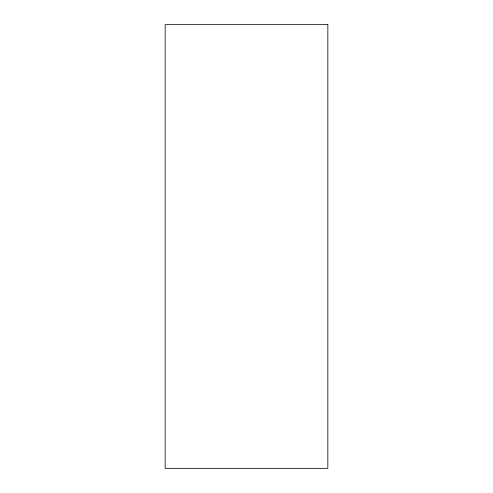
<?xml version="1.0" encoding="UTF-8"?>
<svg xmlns="http://www.w3.org/2000/svg" width="493" height="493" viewBox="0 0 493 493"><rect width="100%" height="100%" fill="white"/><g stroke="black" fill="none" stroke-linecap="round" stroke-linejoin="round"><path stroke-width="0.74" d="M327.845 24.65L165.155 24.65L165.155 468.35L327.845 468.35L327.845 24.65"/></g></svg>
